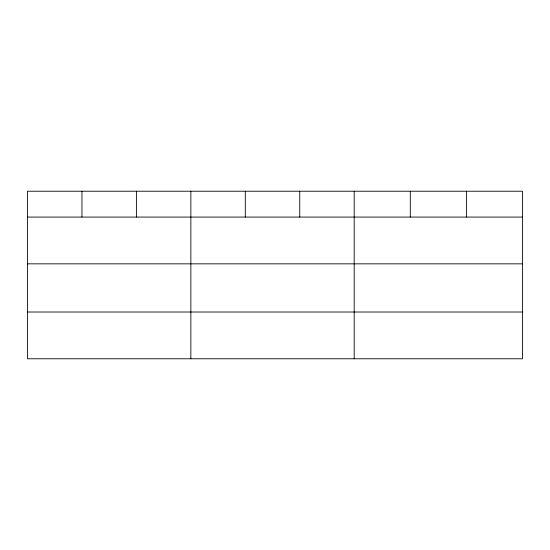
<?xml version="1.0" encoding="UTF-8"?>
<svg xmlns="http://www.w3.org/2000/svg" width="550" height="550" viewBox="0 0 550 550"><rect width="100%" height="100%" fill="white"/><g stroke="black" fill="none" stroke-linecap="round" stroke-linejoin="round"><path stroke-width="0.82" d="M522.5 263.842L522.5 191.221L27.5 191.221L27.5 358.779L522.5 358.779L522.5 263.842L27.5 263.842M27.5 217.078L522.5 217.078M27.5 312.015L522.5 312.015M466.4 191.221L466.4 217.078M410.3 191.221L410.3 217.078M354.2 191.221L354.2 358.779M299.75 191.221L299.75 217.078M245.3 191.221L245.3 217.078M190.85 191.221L190.85 358.779M136.4 191.221L136.4 217.078M81.95 191.221L81.95 217.078"/></g></svg>
